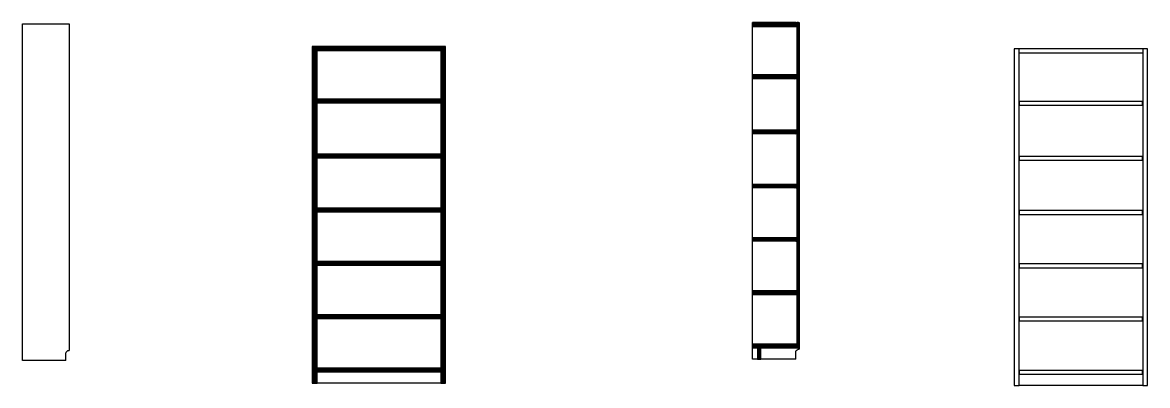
# Model space of a CAD drawing. Header units: millimetres. Extents: x 511 to 2734, y -757 to 739.
# Drawn here: x 2058 to 2734, y -757 to -539 of the extents above; entities that cross this region are included whole.
import ezdxf

# ---------------------------------------------------------------- set-up
doc = ezdxf.new("R2010")
doc.units = ezdxf.units.MM
doc.header["$MEASUREMENT"] = 0
doc.layers.add('A-SECTION', color=254, linetype='Continuous')
doc.layers.add('A-SECTION-1', color=253, linetype='Continuous')
pattern_1 = [(45, (1105.22202, -659.6685), (-0.176776695, 0.176776695), [])]
pattern_2 = [(45, (840.76148, -312.0398), (-0.132582521, 0.132582521), [])]

msp = doc.modelspace()

# ---------------------------------------------------------------- hatches: boundary and pattern name
at = {"layer": 'A-SECTION'}
h = msp.add_hatch(dxfattribs=at)
h.set_pattern_fill('ANSI31', color=256, scale=2)
h.set_pattern_definition(pattern_1)
h.paths.add_polyline_path([(2523.38, -668.22), (2496.88, -668.22), (2496.88, -670.52), (2523.38, -670.52)])
h.paths.add_polyline_path([(2523.38, -636.22), (2496.88, -636.22), (2496.88, -638.52), (2523.38, -638.52)])
h.paths.add_polyline_path([(2523.38, -603.72), (2496.88, -603.72), (2496.88, -606.02), (2523.38, -606.02)])
h.paths.add_polyline_path([(2523.38, -570.72), (2496.88, -570.72), (2496.88, -573.02), (2523.38, -573.02)])
h.paths.add_polyline_path([(2523.38, -539.23), (2496.88, -539.23), (2496.88, -541.53), (2523.38, -541.53)])
h = msp.add_hatch(dxfattribs=at)
h.set_pattern_fill('ANSI31', color=256, scale=2)
h.set_pattern_definition([(45, (840.76148, -312.0398), (-0.176776695, 0.176776695), [])])
h.paths.add_polyline_path([(2312.41, -553.68), (2309.53, -553.68), (2309.53, -755.68), (2312.41, -755.68)])
h.paths.add_polyline_path([(2235.3, -553.68), (2232.41, -553.68), (2232.41, -755.68), (2235.3, -755.68)])
h = msp.add_hatch(dxfattribs=at)
h.set_pattern_fill('ANSI31', color=256, scale=1.5)
h.set_pattern_definition(pattern_2)
h.paths.add_polyline_path([(2309.53, -553.68), (2235.3, -553.68), (2235.3, -555.98), (2309.53, -555.98)])
h = msp.add_hatch(dxfattribs=at)
h.set_pattern_fill('ANSI31', color=256, scale=2)
h.set_pattern_definition(pattern_1)
h.paths.add_polyline_path([(2523.38, -732.22), (2496.88, -732.22), (2496.88, -734.52), (2523.38, -734.52)])
h.paths.add_polyline_path([(2523.38, -700.22), (2496.88, -700.22), (2496.88, -702.52), (2523.38, -702.52)])
at = {"layer": 'A-SECTION-1'}
h = msp.add_hatch(dxfattribs=at)
h.set_pattern_fill('ANSI31', color=256, scale=1.5)
h.set_pattern_definition([(45, (1105.72202, -659.6685), (-0.132582521, 0.132582521), [])])
h.paths.add_polyline_path([(2523.38, -734.52), (2524.38, -734.52), (2524.38, -539.23), (2523.38, -539.23)])
h = msp.add_hatch(dxfattribs=at)
h.set_pattern_fill('ANSI31', color=256, scale=1.5)
h.set_pattern_definition(pattern_2)
h.paths.add_polyline_path([(2309.53, -585.16), (2235.3, -585.16), (2235.3, -587.46), (2309.53, -587.46)])
h = msp.add_hatch(dxfattribs=at)
h.set_pattern_fill('ANSI31', color=256, scale=1.5)
h.set_pattern_definition(pattern_2)
h.paths.add_polyline_path([(2309.41, -618.16), (2235.3, -618.16), (2235.3, -620.46), (2309.41, -620.46)])
h.paths.add_polyline_path([(2309.53, -650.66), (2235.3, -650.66), (2235.3, -652.96), (2309.53, -652.96)])
h = msp.add_hatch(dxfattribs=at)
h.set_pattern_fill('ANSI31', color=256, scale=1.5)
h.set_pattern_definition(pattern_2)
h.paths.add_polyline_path([(2309.53, -682.66), (2235.3, -682.66), (2235.3, -684.96), (2309.53, -684.96)])
h.paths.add_polyline_path([(2309.53, -714.66), (2235.3, -714.66), (2235.3, -716.96), (2309.53, -716.96)])
h.paths.add_polyline_path([(2309.53, -746.66), (2235.3, -746.66), (2235.3, -748.96), (2309.53, -748.96)])
h = msp.add_hatch(dxfattribs=at)
h.set_pattern_fill('ANSI31', color=256, scale=1.5)
h.set_pattern_definition([(45, (1105.22202, -659.6685), (-0.132582521, 0.132582521), [])])
h.paths.add_polyline_path([(2501.88, -734.52), (2499.88, -734.52), (2499.88, -741.23), (2501.88, -741.23)])

# ---------------------------------------------------------------- linework, layer by layer
for p, q in [((2522.88, -539.23), (2496.88, -539.23)), ((2496.88, -541.53), (2523.38, -541.53)), ((2312.41, -553.68), (2232.41, -553.68)), ((2232.41, -553.68), (2232.41, -755.68)), ((2235.3, -755.68), (2235.3, -553.68)), ((2309.53, -553.68), (2309.53, -755.68)), ((2312.41, -755.68), (2312.41, -553.68)), ((2235.3, -555.98), (2309.53, -555.98)), ((2734.12, -555.12), (2654.12, -555.12)), ((2654.12, -555.12), (2654.12, -757.12)), ((2657, -757.12), (2657, -555.12)), ((2657, -557.42), (2731.23, -557.42)), ((2731.23, -555.12), (2731.23, -757.12)), ((2734.12, -757.12), (2734.12, -555.12)), ((2523.38, -570.72), (2496.88, -570.72)), ((2523.38, -573.02), (2496.88, -573.02)), ((2309.53, -585.16), (2235.3, -585.16)), ((2235.3, -587.46), (2309.53, -587.46)), ((2657.12, -586.6), (2657.12, -588.9)), ((2731.12, -586.6), (2657.12, -586.6)), ((2731.12, -588.9), (2731.12, -586.6)), ((2657.12, -588.9), (2731.12, -588.9)), ((2496.88, -603.72), (2523.38, -603.72)), ((2523.38, -606.02), (2496.88, -606.02)), ((2309.53, -618.16), (2235.3, -618.16)), ((2235.3, -620.46), (2309.53, -620.46)), ((2731.12, -619.6), (2657.12, -619.6)), ((2657.12, -619.6), (2657.12, -621.9)), ((2731.12, -621.9), (2731.12, -619.6)), ((2657.12, -621.9), (2731.12, -621.9)), ((2496.88, -638.52), (2496.88, -636.22)), ((2496.88, -636.22), (2523.38, -636.22)), ((2523.38, -638.52), (2496.88, -638.52)), ((2309.53, -650.66), (2235.3, -650.66)), ((2235.3, -652.96), (2309.53, -652.96)), ((2731.12, -652.1), (2657.12, -652.1)), ((2657.12, -652.1), (2657.12, -654.4)), ((2657.12, -654.4), (2731.12, -654.4)), ((2731.12, -654.4), (2731.12, -652.1)), ((2496.88, -668.22), (2523.38, -668.22)), ((2523.38, -670.52), (2496.88, -670.52)), ((2309.53, -682.66), (2235.3, -682.66)), ((2235.3, -684.96), (2309.53, -684.96)), ((2731.12, -684.1), (2657.12, -684.1)), ((2657.12, -684.1), (2657.12, -686.4)), ((2657.12, -686.4), (2731.12, -686.4)), ((2731.12, -686.4), (2731.12, -684.1)), ((2523.38, -700.22), (2496.88, -700.22)), ((2496.88, -702.52), (2523.38, -702.52)), ((2309.53, -714.66), (2235.3, -714.66)), ((2731.12, -716.1), (2657.12, -716.1)), ((2657.12, -716.1), (2657.12, -718.4)), ((2731.12, -718.4), (2731.12, -716.1)), ((2235.3, -716.96), (2309.53, -716.96)), ((2657.12, -718.4), (2731.12, -718.4)), ((2523.38, -732.22), (2496.88, -732.22)), ((2496.88, -734.52), (2523.38, -734.52)), ((2499.88, -734.52), (2499.88, -741.23)), ((2501.88, -741.23), (2501.88, -734.52)), ((2522.88, -734.52), (2522.88, -734.52)), ((2499.88, -741.23), (2501.88, -741.23)), ((2309.53, -746.66), (2235.3, -746.66)), ((2235.3, -748.96), (2309.53, -748.96)), ((2731.12, -748.1), (2657.12, -748.1)), ((2657.12, -748.1), (2657.12, -750.4)), ((2731.12, -750.4), (2731.12, -748.1)), ((2232.41, -755.68), (2235.3, -755.68)), ((2309.53, -755.68), (2235.3, -755.68)), ((2309.53, -755.68), (2312.41, -755.68)), ((2657.12, -750.4), (2731.12, -750.4)), ((2654.12, -757.12), (2657, -757.12)), ((2731.23, -757.12), (2657, -757.12)), ((2731.23, -757.12), (2734.12, -757.12))]:
    msp.add_line(p, q)
for points in [[(2058.33, -540.08), (2086.33, -540.08), (2086.33, -736.08)], [(2084.33, -742.08), (2058.33, -742.08), (2058.33, -540.08)], [(2496.88, -539.23), (2524.88, -539.23), (2524.88, -735.23)], [(2522.88, -741.23), (2496.88, -741.23), (2496.88, -539.23)]]:
    msp.add_lwpolyline(points)
msp.add_lwpolyline([(2524.38, -734.52), (2524.38, -539.23), (2523.38, -539.23), (2523.38, -734.52)], close=True)
for points in [[(2084.33, -742.08), (2084.33, -737.66, -0.332846), (2086.33, -736.08, 1.268674)], [(2522.88, -741.23), (2522.88, -736.81, -0.332846), (2524.88, -735.23, 1.268674)]]:
    msp.add_lwpolyline(points, format="xyb")

doc.saveas('drawing.dxf')
